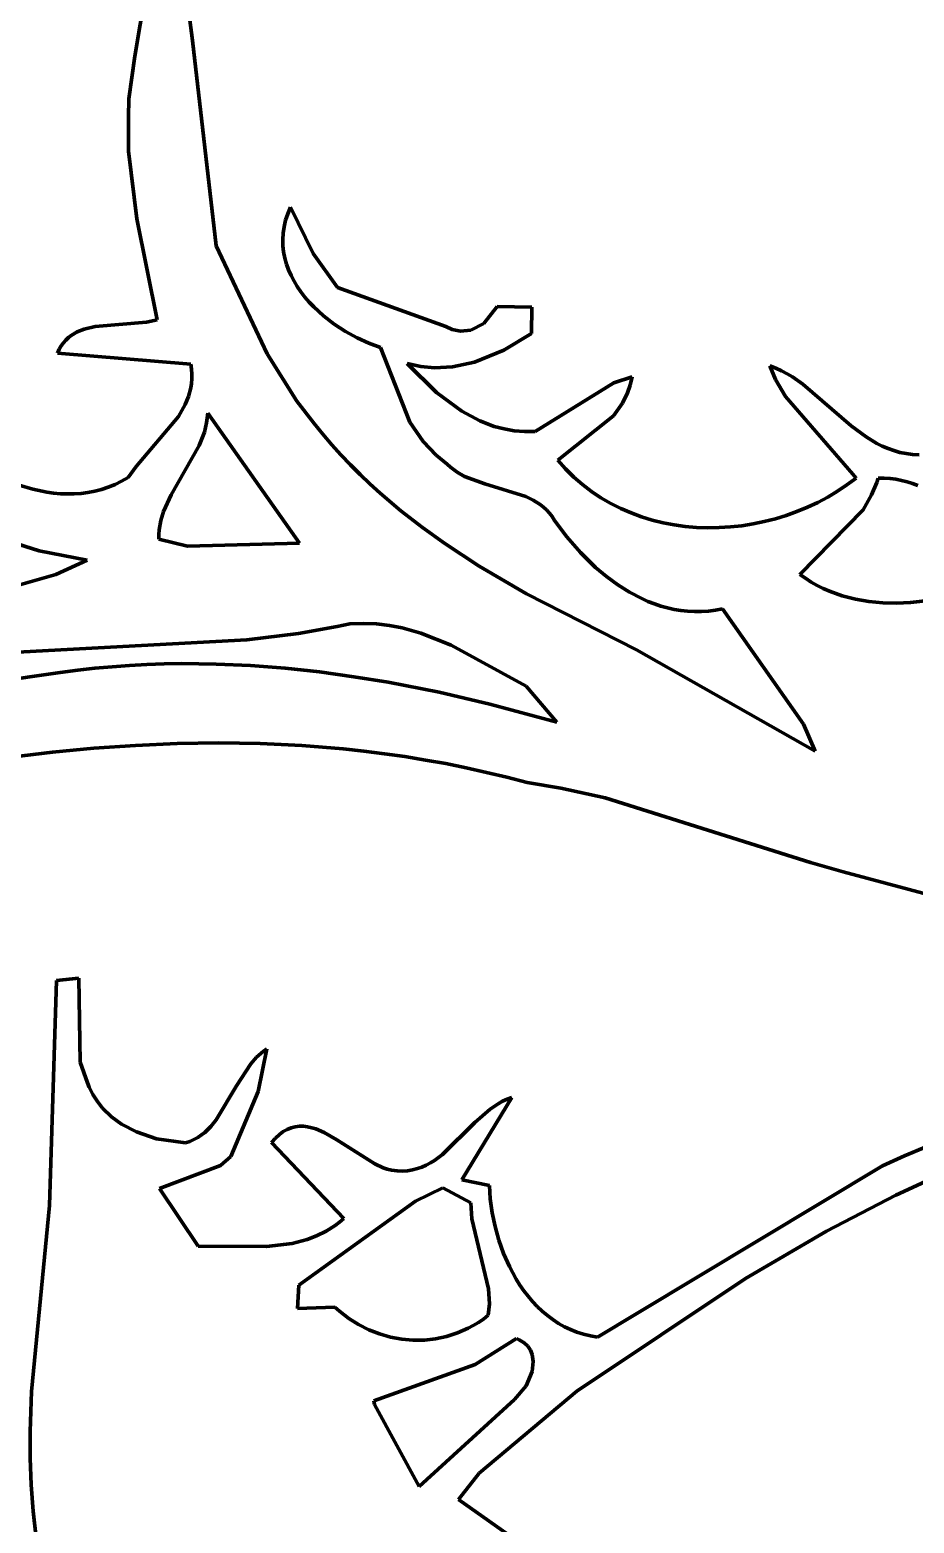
# Model space of a CAD drawing. Header units: millimetres. Extents: x 0 to 15.3, y 0 to 17.7.
# Drawn here: x 8.912 to 9.808, y 8.929 to 10.442 of the extents above; entities that cross this region are included whole.
import ezdxf

# ---------------------------------------------------------------- set-up
doc = ezdxf.new("R2010")
doc.units = ezdxf.units.MM
doc.layers.add('color#0a0a0aff', color=7, linetype='CONTINUOUS', lineweight=100)
doc.layers.add('color#ffffffff', color=7, linetype='CONTINUOUS', lineweight=100)

msp = doc.modelspace()

# ---------------------------------------------------------------- linework, layer by layer
at = {"layer": 'color#0a0a0aff'}
for p, q in [((9.0187, 10.4153), (9.0344, 10.5077)), ((9.0735, 10.4595), (9.0771, 10.431)), ((9.0771, 10.431), (9.101, 10.2231)), ((9.0127, 10.372), (9.0187, 10.4153)), ((9.0122, 10.3532), (9.0127, 10.372)), ((9.0125, 10.3469), (9.0122, 10.3532)), ((9.0123, 10.319), (9.0125, 10.3469)), ((9.0207, 10.2502), (9.0123, 10.319)), ((9.1737, 10.2555), (9.1766, 10.2622)), ((9.1766, 10.2622), (9.1995, 10.2151)), ((9.0415, 10.1481), (9.0207, 10.2502)), ((9.169, 10.2358), (9.1699, 10.2423)), ((9.1699, 10.2423), (9.1715, 10.2489)), ((9.1715, 10.2489), (9.1737, 10.2555)), ((9.1686, 10.2294), (9.169, 10.2358)), ((9.1687, 10.223), (9.1686, 10.2294)), ((9.101, 10.2231), (9.1528, 10.1137)), ((9.1694, 10.2168), (9.1687, 10.223)), ((9.1706, 10.2106), (9.1694, 10.2168)), ((9.1995, 10.2151), (9.224, 10.1807)), ((9.1723, 10.2046), (9.1706, 10.2106)), ((9.1744, 10.1986), (9.1723, 10.2046)), ((9.177, 10.1928), (9.1744, 10.1986)), ((9.18, 10.1872), (9.177, 10.1928)), ((9.1833, 10.1817), (9.18, 10.1872)), ((9.187, 10.1763), (9.1833, 10.1817)), ((9.191, 10.1711), (9.187, 10.1763)), ((9.1954, 10.1661), (9.191, 10.1711)), ((9.224, 10.1807), (9.3337, 10.1412)), ((9.2, 10.1612), (9.1954, 10.1661)), ((9.2099, 10.1521), (9.2, 10.1612)), ((9.2207, 10.1438), (9.2099, 10.1521)), ((9.3722, 10.1444), (9.3859, 10.1616)), ((9.3859, 10.1616), (9.4209, 10.161)), ((9.4209, 10.161), (9.4206, 10.1341)), ((8.9605, 10.1359), (8.9673, 10.1386)), ((8.9673, 10.1386), (8.9785, 10.1412)), ((8.9785, 10.1412), (9.0307, 10.1457)), ((9.0307, 10.1457), (9.0415, 10.1481)), ((9.232, 10.1363), (9.2207, 10.1438)), ((9.2438, 10.1299), (9.232, 10.1363)), ((9.3337, 10.1412), (9.3401, 10.1381)), ((9.3401, 10.1381), (9.3487, 10.1364)), ((9.3487, 10.1364), (9.3591, 10.1376)), ((9.3591, 10.1376), (9.3722, 10.1444)), ((8.9423, 10.1182), (8.9443, 10.1217)), ((8.9443, 10.1217), (8.9465, 10.1248)), ((8.9465, 10.1248), (8.9489, 10.1276)), ((8.9489, 10.1276), (8.9515, 10.1301)), ((8.9515, 10.1301), (8.9543, 10.1323)), ((8.9543, 10.1323), (8.9605, 10.1359)), ((9.2557, 10.1244), (9.2438, 10.1299)), ((9.2677, 10.1201), (9.2557, 10.1244)), ((9.4206, 10.1341), (9.3926, 10.1173)), ((8.9406, 10.1144), (8.9423, 10.1182)), ((9.0755, 10.1031), (8.9406, 10.1144)), ((9.1528, 10.1137), (9.1827, 10.0655)), ((9.2972, 10.0443), (9.2677, 10.1201)), ((9.3926, 10.1173), (9.3628, 10.1051)), ((9.0763, 10.098), (9.0755, 10.1031)), ((9.0766, 10.0931), (9.0763, 10.098)), ((9.0766, 10.0883), (9.0766, 10.0931)), ((9.3085, 10.1007), (9.2945, 10.1038)), ((9.2945, 10.1038), (9.3244, 10.0743)), ((9.3224, 10.0995), (9.3085, 10.1007)), ((9.3406, 10.1003), (9.3224, 10.0995)), ((9.3628, 10.1051), (9.3406, 10.1003)), ((9.6678, 10.0875), (9.662, 10.1013)), ((9.662, 10.1013), (9.6679, 10.099)), ((9.6679, 10.099), (9.6737, 10.0964)), ((9.6737, 10.0964), (9.6793, 10.0934)), ((9.6793, 10.0934), (9.6847, 10.0902)), ((9.0731, 10.0704), (9.0755, 10.0791)), ((9.0755, 10.0791), (9.0762, 10.0836)), ((9.0762, 10.0836), (9.0766, 10.0883)), ((9.4243, 10.035), (9.5038, 10.0841)), ((9.5038, 10.0841), (9.5225, 10.0902)), ((9.5206, 10.0819), (9.5179, 10.0742)), ((9.5225, 10.0902), (9.5206, 10.0819)), ((9.6777, 10.0704), (9.6678, 10.0875)), ((9.6847, 10.0902), (9.6952, 10.083)), ((9.6952, 10.083), (9.7443, 10.0408)), ((9.063, 10.0502), (9.0697, 10.0621)), ((9.0697, 10.0621), (9.0731, 10.0704)), ((9.1827, 10.0655), (9.2004, 10.0431)), ((9.3244, 10.0743), (9.3499, 10.0555)), ((9.5126, 10.0635), (9.5034, 10.0508)), ((9.5179, 10.0742), (9.5126, 10.0635)), ((9.7461, 9.9916), (9.6777, 10.0704)), ((9.0201, 9.9995), (9.063, 10.0502)), ((9.0922, 10.0484), (9.0915, 10.0436)), ((9.0927, 10.0534), (9.0922, 10.0484)), ((9.1855, 9.9218), (9.0927, 10.0534)), ((9.3499, 10.0555), (9.3682, 10.0457)), ((9.3682, 10.0457), (9.3827, 10.0401)), ((9.5034, 10.0508), (9.4473, 10.0059)), ((9.0892, 10.0342), (9.0841, 10.0208)), ((9.0915, 10.0436), (9.0892, 10.0342)), ((9.2004, 10.0431), (9.2092, 10.0322)), ((9.2092, 10.0322), (9.2182, 10.0215)), ((9.3107, 10.0248), (9.2972, 10.0443)), ((9.3827, 10.0401), (9.3927, 10.0375)), ((9.3927, 10.0375), (9.403, 10.0357)), ((9.403, 10.0357), (9.4135, 10.0348)), ((9.4135, 10.0348), (9.4243, 10.035)), ((9.7443, 10.0408), (9.7595, 10.0294)), ((9.0841, 10.0208), (9.0555, 9.9709)), ((9.2182, 10.0215), (9.2275, 10.0112)), ((9.3238, 10.0109), (9.3107, 10.0248)), ((9.7595, 10.0294), (9.7703, 10.0229)), ((9.7703, 10.0229), (9.7758, 10.0201)), ((9.7758, 10.0201), (9.7816, 10.0176)), ((9.7816, 10.0176), (9.7875, 10.0155)), ((9.7875, 10.0155), (9.7936, 10.0138)), ((9.2275, 10.0112), (9.2371, 10.0011)), ((9.2371, 10.0011), (9.2469, 9.9913)), ((9.3352, 10.0017), (9.3238, 10.0109)), ((9.3384, 9.9987), (9.3352, 10.0017)), ((9.4473, 10.0059), (9.4551, 9.997)), ((9.7936, 10.0138), (9.8, 10.0125)), ((9.8, 10.0125), (9.8065, 10.0117)), ((9.8065, 10.0117), (9.8133, 10.0114)), ((9.0053, 9.9846), (9.0119, 9.9884)), ((9.0119, 9.9884), (9.0201, 9.9995)), ((9.2469, 9.9913), (9.2569, 9.9818)), ((9.3454, 9.9936), (9.3384, 9.9987)), ((9.3528, 9.9894), (9.3454, 9.9936)), ((9.3732, 9.9818), (9.3528, 9.9894)), ((9.4551, 9.997), (9.4635, 9.9887)), ((9.4635, 9.9887), (9.4723, 9.9811)), ((9.74, 9.9808), (9.7492, 9.9877)), ((9.7492, 9.9877), (9.7461, 9.9916)), ((9.7715, 9.9876), (9.7701, 9.9832)), ((9.7776, 9.9876), (9.7715, 9.9876)), ((9.7836, 9.9873), (9.7776, 9.9876)), ((9.7895, 9.9865), (9.7836, 9.9873)), ((9.7953, 9.9854), (9.7895, 9.9865)), ((9.801, 9.984), (9.7953, 9.9854)), ((8.9017, 9.9805), (8.9155, 9.9764)), ((8.9155, 9.9764), (8.9295, 9.9735)), ((8.9295, 9.9735), (8.9364, 9.9725)), ((8.9364, 9.9725), (8.9435, 9.9719)), ((8.9435, 9.9719), (8.9504, 9.9716)), ((8.9504, 9.9716), (8.9574, 9.9717)), ((8.9574, 9.9717), (8.9644, 9.9722)), ((8.9644, 9.9722), (8.9713, 9.9731)), ((8.9713, 9.9731), (8.9782, 9.9745)), ((8.9782, 9.9745), (8.9851, 9.9763)), ((8.9851, 9.9763), (8.9919, 9.9785)), ((8.9919, 9.9785), (8.9987, 9.9813)), ((8.9987, 9.9813), (9.0053, 9.9846)), ((9.0555, 9.9709), (9.0478, 9.9537)), ((9.2569, 9.9818), (9.2671, 9.9725)), ((9.2671, 9.9725), (9.2882, 9.9546)), ((9.4148, 9.9691), (9.3732, 9.9818)), ((9.4723, 9.9811), (9.4814, 9.9741)), ((9.4814, 9.9741), (9.4909, 9.9677)), ((9.7206, 9.9685), (9.7305, 9.9744)), ((9.7305, 9.9744), (9.74, 9.9808)), ((9.765, 9.9709), (9.7564, 9.9557)), ((9.7701, 9.9832), (9.765, 9.9709)), ((9.8065, 9.9822), (9.801, 9.984)), ((9.8119, 9.9801), (9.8065, 9.9822)), ((9.2882, 9.9546), (9.3101, 9.9376)), ((9.4223, 9.9654), (9.4148, 9.9691)), ((9.4294, 9.9609), (9.4223, 9.9654)), ((9.4326, 9.9583), (9.4294, 9.9609)), ((9.4358, 9.9554), (9.4326, 9.9583)), ((9.4387, 9.9522), (9.4358, 9.9554)), ((9.4909, 9.9677), (9.5008, 9.962)), ((9.5008, 9.962), (9.5109, 9.9569)), ((9.5109, 9.9569), (9.5213, 9.9524)), ((9.6894, 9.9537), (9.7001, 9.9581)), ((9.7564, 9.9557), (9.6922, 9.8902)), ((9.7001, 9.9581), (9.7105, 9.9631)), ((9.7105, 9.9631), (9.7206, 9.9685)), ((9.0452, 9.9448), (9.0435, 9.9354)), ((9.0478, 9.9537), (9.0452, 9.9448)), ((9.4414, 9.9487), (9.4387, 9.9522)), ((9.4439, 9.9449), (9.4414, 9.9487)), ((9.4563, 9.9282), (9.4439, 9.9449)), ((9.5213, 9.9524), (9.5319, 9.9484)), ((9.5319, 9.9484), (9.5428, 9.9451)), ((9.5428, 9.9451), (9.5538, 9.9424)), ((9.5538, 9.9424), (9.565, 9.9403)), ((9.565, 9.9403), (9.5763, 9.9387)), ((9.6221, 9.9382), (9.6336, 9.9394)), ((9.6336, 9.9394), (9.645, 9.9412)), ((9.645, 9.9412), (9.6563, 9.9436)), ((9.6563, 9.9436), (9.6675, 9.9464)), ((9.6675, 9.9464), (9.6785, 9.9498)), ((9.6785, 9.9498), (9.6894, 9.9537)), ((8.9218, 9.914), (8.8683, 9.9311)), ((9.0432, 9.9306), (9.0431, 9.9257)), ((9.0431, 9.9257), (9.0722, 9.9189)), ((9.0435, 9.9354), (9.0432, 9.9306)), ((9.3101, 9.9376), (9.3326, 9.9215)), ((9.4702, 9.9122), (9.4563, 9.9282)), ((9.5763, 9.9387), (9.5877, 9.9377)), ((9.5877, 9.9377), (9.5992, 9.9373)), ((9.5992, 9.9373), (9.6106, 9.9375)), ((9.6106, 9.9375), (9.6221, 9.9382)), ((8.9705, 9.9044), (8.9218, 9.914)), ((9.0722, 9.9189), (9.1855, 9.9218)), ((9.3326, 9.9215), (9.3674, 9.8986)), ((9.4855, 9.8972), (9.4702, 9.9122)), ((8.9389, 9.8901), (8.9705, 9.9044)), ((9.3674, 9.8986), (9.4155, 9.8704)), ((9.4964, 9.888), (9.4855, 9.8972)), ((8.7782, 9.8446), (8.9389, 9.8901)), ((9.5078, 9.8796), (9.4964, 9.888)), ((9.5198, 9.8721), (9.5078, 9.8796)), ((9.6922, 9.8902), (9.6979, 9.8862)), ((9.6979, 9.8862), (9.7038, 9.8824)), ((9.7038, 9.8824), (9.7098, 9.879)), ((9.7098, 9.879), (9.716, 9.876)), ((9.4155, 9.8704), (9.5268, 9.8136)), ((9.5321, 9.8656), (9.5198, 9.8721)), ((9.5385, 9.8628), (9.5321, 9.8656)), ((9.716, 9.876), (9.7223, 9.8732)), ((9.7223, 9.8732), (9.7287, 9.8707)), ((9.7287, 9.8707), (9.7352, 9.8685)), ((9.7352, 9.8685), (9.7486, 9.8651)), ((9.7486, 9.8651), (9.7623, 9.8627)), ((9.8043, 9.8615), (9.8254, 9.864)), ((9.545, 9.8603), (9.5385, 9.8628)), ((9.5515, 9.8581), (9.545, 9.8603)), ((9.5581, 9.8562), (9.5515, 9.8581)), ((9.5649, 9.8547), (9.5581, 9.8562)), ((9.5717, 9.8536), (9.5649, 9.8547)), ((9.5786, 9.8528), (9.5717, 9.8536)), ((9.5856, 9.8524), (9.5786, 9.8528)), ((9.5926, 9.8525), (9.5856, 9.8524)), ((9.5997, 9.8529), (9.5926, 9.8525)), ((9.6069, 9.8539), (9.5997, 9.8529)), ((9.6141, 9.8552), (9.6069, 9.8539)), ((9.6961, 9.7384), (9.6141, 9.8552)), ((9.7623, 9.8627), (9.7762, 9.8613)), ((9.7762, 9.8613), (9.7902, 9.8609)), ((9.7902, 9.8609), (9.8043, 9.8615)), ((9.2236, 9.8372), (9.1846, 9.8304)), ((9.2365, 9.8399), (9.2236, 9.8372)), ((9.2501, 9.8405), (9.2365, 9.8399)), ((9.2634, 9.84), (9.2501, 9.8405)), ((9.2766, 9.8385), (9.2634, 9.84)), ((9.2895, 9.836), (9.2766, 9.8385)), ((9.3085, 9.8306), (9.2895, 9.836)), ((9.1323, 9.8237), (8.8559, 9.8089)), ((9.1846, 9.8304), (9.1323, 9.8237)), ((9.3392, 9.8183), (9.3085, 9.8306)), ((9.4152, 9.777), (9.3392, 9.8183)), ((9.5268, 9.8136), (9.7079, 9.7111)), ((8.7896, 9.7688), (8.9433, 9.7908)), ((8.9433, 9.7908), (8.9609, 9.7931)), ((8.9609, 9.7931), (8.9784, 9.795)), ((8.9784, 9.795), (8.9959, 9.7966)), ((8.9959, 9.7966), (9.0134, 9.7979)), ((9.0134, 9.7979), (9.031, 9.7988)), ((9.031, 9.7988), (9.0485, 9.7994)), ((9.0485, 9.7994), (9.066, 9.7997)), ((9.066, 9.7997), (9.101, 9.7993)), ((9.101, 9.7993), (9.136, 9.7977)), ((9.136, 9.7977), (9.171, 9.795)), ((9.171, 9.795), (9.2058, 9.7913)), ((9.2058, 9.7913), (9.2406, 9.7865)), ((9.2406, 9.7865), (9.2752, 9.7809)), ((9.2752, 9.7809), (9.3269, 9.7707)), ((9.4461, 9.7406), (9.4152, 9.777)), ((9.3269, 9.7707), (9.3783, 9.7588)), ((9.3783, 9.7588), (9.4461, 9.7406)), ((9.7079, 9.7111), (9.6961, 9.7384)), ((8.9774, 9.714), (8.9355, 9.71)), ((9.0195, 9.7169), (8.9774, 9.714)), ((9.0616, 9.7188), (9.0195, 9.7169)), ((9.1038, 9.7194), (9.0616, 9.7188)), ((9.1248, 9.7192), (9.1038, 9.7194)), ((9.1458, 9.7187), (9.1248, 9.7192)), ((9.1669, 9.7179), (9.1458, 9.7187)), ((9.1879, 9.7167), (9.1669, 9.7179)), ((9.2089, 9.7152), (9.1879, 9.7167)), ((9.2298, 9.7133), (9.2089, 9.7152)), ((9.2507, 9.7111), (9.2298, 9.7133)), ((8.9355, 9.71), (8.8936, 9.7049)), ((9.2716, 9.7085), (9.2507, 9.7111)), ((9.2924, 9.7055), (9.2716, 9.7085)), ((9.3132, 9.7021), (9.2924, 9.7055)), ((9.3339, 9.6984), (9.3132, 9.7021)), ((9.3545, 9.6942), (9.3339, 9.6984)), ((9.3751, 9.6896), (9.3545, 9.6942)), ((9.3956, 9.6847), (9.3751, 9.6896)), ((9.4161, 9.6793), (9.3956, 9.6847)), ((9.4502, 9.6737), (9.4161, 9.6793)), ((9.495, 9.6638), (9.4502, 9.6737)), ((9.7031, 9.5984), (9.495, 9.6638)), ((9.7362, 9.5888), (9.7031, 9.5984)), ((9.9314, 9.5362), (9.7362, 9.5888)), ((8.9322, 9.2509), (8.9393, 9.4787)), ((8.9393, 9.4787), (8.9622, 9.481)), ((8.9622, 9.481), (8.9634, 9.396)), ((8.9634, 9.396), (8.9709, 9.3749)), ((9.1361, 9.3944), (9.142, 9.4009)), ((9.142, 9.4009), (9.1487, 9.4068)), ((9.1523, 9.4094), (9.1438, 9.3664)), ((9.1487, 9.4068), (9.1523, 9.4094)), ((9.1216, 9.3719), (9.1361, 9.3944)), ((8.9709, 9.3749), (8.9725, 9.3708)), ((8.9725, 9.3708), (8.9763, 9.3631)), ((9.1013, 9.3374), (9.1216, 9.3719)), ((9.1438, 9.3664), (9.1161, 9.3005)), ((8.9763, 9.3631), (8.9809, 9.356)), ((8.9809, 9.356), (8.9861, 9.3494)), ((8.9861, 9.3494), (8.9952, 9.3407)), ((9.4006, 9.3603), (9.35, 9.2766)), ((9.3786, 9.3483), (9.3869, 9.3539)), ((9.3869, 9.3539), (9.3913, 9.3563)), ((9.3913, 9.3563), (9.3959, 9.3585)), ((9.3959, 9.3585), (9.4006, 9.3603)), ((8.9952, 9.3407), (9.0054, 9.3333)), ((9.0958, 9.3308), (9.1013, 9.3374)), ((9.3303, 9.3023), (9.3632, 9.3347)), ((9.3632, 9.3347), (9.3786, 9.3483)), ((9.0054, 9.3333), (9.0205, 9.3253)), ((9.0205, 9.3253), (9.0408, 9.3184)), ((9.0787, 9.3176), (9.0826, 9.3198)), ((9.0826, 9.3198), (9.0862, 9.3222)), ((9.0862, 9.3222), (9.0896, 9.3248)), ((9.0896, 9.3248), (9.0958, 9.3308)), ((9.1612, 9.319), (9.1652, 9.3227)), ((9.1652, 9.3227), (9.1691, 9.3256)), ((9.1691, 9.3256), (9.1731, 9.3279)), ((9.1731, 9.3279), (9.1772, 9.3295)), ((9.1772, 9.3295), (9.1813, 9.3305)), ((9.1813, 9.3305), (9.1854, 9.331)), ((9.1854, 9.331), (9.1895, 9.331)), ((9.1895, 9.331), (9.1937, 9.3305)), ((9.1937, 9.3305), (9.1979, 9.3296)), ((9.1979, 9.3296), (9.2021, 9.3283)), ((9.2021, 9.3283), (9.2106, 9.3247)), ((9.2106, 9.3247), (9.2235, 9.3174)), ((9.0408, 9.3184), (9.0701, 9.3141)), ((9.0701, 9.3141), (9.0745, 9.3157)), ((9.0745, 9.3157), (9.0787, 9.3176)), ((9.1573, 9.3146), (9.1612, 9.319)), ((9.2304, 9.2376), (9.1573, 9.3146)), ((9.2235, 9.3174), (9.2619, 9.2929)), ((9.7984, 9.301), (9.821, 9.3107)), ((9.1057, 9.2912), (9.0437, 9.2679)), ((9.1161, 9.3005), (9.1057, 9.2912)), ((9.2619, 9.2929), (9.2703, 9.289)), ((9.2703, 9.289), (9.2744, 9.2875)), ((9.3049, 9.2881), (9.3095, 9.2897)), ((9.3095, 9.2897), (9.3139, 9.2916)), ((9.3139, 9.2916), (9.3182, 9.2939)), ((9.3182, 9.2939), (9.3224, 9.2965)), ((9.3224, 9.2965), (9.3303, 9.3023)), ((9.5273, 9.1412), (9.7759, 9.291)), ((9.7759, 9.291), (9.7984, 9.301)), ((9.2744, 9.2875), (9.2786, 9.2864)), ((9.2786, 9.2864), (9.2843, 9.2858)), ((9.2843, 9.2858), (9.2898, 9.2857)), ((9.2898, 9.2857), (9.295, 9.286)), ((9.295, 9.286), (9.3001, 9.2868)), ((9.3001, 9.2868), (9.3049, 9.2881)), ((9.35, 9.2766), (9.378, 9.2711)), ((9.8469, 9.2877), (9.7894, 9.2612)), ((9.0437, 9.2679), (9.0828, 9.2096)), ((9.3306, 9.2685), (9.303, 9.2552)), ((9.3591, 9.2534), (9.3306, 9.2685)), ((9.378, 9.2711), (9.3788, 9.2574)), ((9.7894, 9.2612), (9.7193, 9.2248)), ((8.9141, 9.0623), (8.9322, 9.2509)), ((9.303, 9.2552), (9.185, 9.1702)), ((9.36, 9.2374), (9.3591, 9.2534)), ((9.3788, 9.2574), (9.3807, 9.2435)), ((9.3807, 9.2435), (9.3836, 9.2295)), ((9.2124, 9.2248), (9.2216, 9.2306)), ((9.2216, 9.2306), (9.226, 9.234)), ((9.226, 9.234), (9.2304, 9.2376)), ((9.3769, 9.1665), (9.36, 9.2374)), ((9.3836, 9.2295), (9.3874, 9.2156)), ((9.1781, 9.2124), (9.1932, 9.2163)), ((9.1932, 9.2163), (9.2029, 9.22)), ((9.2029, 9.22), (9.2124, 9.2248)), ((9.3874, 9.2156), (9.3923, 9.202)), ((9.7193, 9.2248), (9.6373, 9.1769)), ((9.0828, 9.2096), (9.1522, 9.2092)), ((9.1522, 9.2092), (9.1781, 9.2124)), ((9.3923, 9.202), (9.3981, 9.1888)), ((9.3981, 9.1888), (9.405, 9.1762)), ((9.185, 9.1702), (9.1835, 9.1465)), ((9.405, 9.1762), (9.4088, 9.1701)), ((9.4088, 9.1701), (9.4128, 9.1643)), ((9.6373, 9.1769), (9.4664, 9.0625)), ((9.3779, 9.151), (9.3769, 9.1665)), ((9.4128, 9.1643), (9.4171, 9.1588)), ((9.4171, 9.1588), (9.4216, 9.1534)), ((9.4216, 9.1534), (9.4264, 9.1484)), ((9.1835, 9.1465), (9.2213, 9.1478)), ((9.2213, 9.1478), (9.2259, 9.1437)), ((9.2259, 9.1437), (9.2354, 9.1364)), ((9.3718, 9.1357), (9.3767, 9.1395)), ((9.3767, 9.1395), (9.3779, 9.151)), ((9.4264, 9.1484), (9.4314, 9.1436)), ((9.4314, 9.1436), (9.4366, 9.1392)), ((9.4366, 9.1392), (9.4421, 9.1351)), ((9.4874, 9.1175), (9.5273, 9.1412)), ((9.2354, 9.1364), (9.2454, 9.1301)), ((9.2454, 9.1301), (9.2559, 9.1248)), ((9.2559, 9.1248), (9.2667, 9.1206)), ((9.3456, 9.1216), (9.3564, 9.1264)), ((9.3564, 9.1264), (9.3616, 9.1292)), ((9.3616, 9.1292), (9.3668, 9.1323)), ((9.3668, 9.1323), (9.3718, 9.1357)), ((9.4421, 9.1351), (9.4479, 9.1313)), ((9.4479, 9.1313), (9.4538, 9.128)), ((9.4538, 9.128), (9.4601, 9.125)), ((9.4601, 9.125), (9.4665, 9.1224)), ((9.2667, 9.1206), (9.2778, 9.1174)), ((9.2778, 9.1174), (9.2891, 9.1153)), ((9.2891, 9.1153), (9.3005, 9.1143)), ((9.3005, 9.1143), (9.312, 9.1144)), ((9.312, 9.1144), (9.3233, 9.1157)), ((9.3233, 9.1157), (9.3346, 9.1181)), ((9.3346, 9.1181), (9.3456, 9.1216)), ((9.4053, 9.1161), (9.3636, 9.0898)), ((9.4081, 9.1147), (9.4053, 9.1161)), ((9.413, 9.1117), (9.4081, 9.1147)), ((9.4167, 9.1081), (9.413, 9.1117)), ((9.4194, 9.1041), (9.4167, 9.1081)), ((9.4665, 9.1224), (9.4732, 9.1203)), ((9.4732, 9.1203), (9.4802, 9.1187)), ((9.4802, 9.1187), (9.4874, 9.1175)), ((9.4212, 9.0997), (9.4194, 9.1041)), ((9.4223, 9.0926), (9.4212, 9.0997)), ((9.4212, 9.0827), (9.4223, 9.0926)), ((9.3636, 9.0898), (9.2609, 9.0527)), ((9.415, 9.0682), (9.4212, 9.0827)), ((8.9127, 9.0218), (8.9141, 9.0623)), ((9.4664, 9.0625), (9.3675, 8.9795)), ((9.4033, 9.0543), (9.415, 9.0682)), ((9.2609, 9.0527), (9.2616, 9.0493)), ((9.2616, 9.0493), (9.3066, 8.9661)), ((9.3066, 8.9661), (9.4033, 9.0543)), ((8.9128, 8.9948), (8.9127, 9.0218)), ((8.9138, 8.9679), (8.9128, 8.9948)), ((9.3675, 8.9795), (9.3467, 8.9528)), ((8.9158, 8.941), (8.9138, 8.9679)), ((8.9189, 8.9142), (8.9158, 8.941)), ((9.3467, 8.9528), (9.4658, 8.8689))]:
    msp.add_line(p, q, dxfattribs=at)
at = {"layer": 'color#ffffffff'}
for p, q in [((9.0344, 10.5077), (9.0187, 10.4153)), ((9.0771, 10.431), (9.0735, 10.4595)), ((9.101, 10.2231), (9.0771, 10.431)), ((9.0187, 10.4153), (9.0127, 10.372)), ((9.0127, 10.372), (9.0122, 10.3532)), ((9.0122, 10.3532), (9.0125, 10.3469)), ((9.0125, 10.3469), (9.0123, 10.319)), ((9.0123, 10.319), (9.0207, 10.2502)), ((9.1766, 10.2622), (9.1737, 10.2555)), ((9.1995, 10.2151), (9.1766, 10.2622)), ((9.0207, 10.2502), (9.0415, 10.1481)), ((9.1699, 10.2423), (9.169, 10.2358)), ((9.1715, 10.2489), (9.1699, 10.2423)), ((9.1737, 10.2555), (9.1715, 10.2489)), ((9.169, 10.2358), (9.1686, 10.2294)), ((9.1686, 10.2294), (9.1687, 10.223)), ((9.1528, 10.1137), (9.101, 10.2231)), ((9.1687, 10.223), (9.1694, 10.2168)), ((9.1694, 10.2168), (9.1706, 10.2106)), ((9.224, 10.1807), (9.1995, 10.2151)), ((9.1706, 10.2106), (9.1723, 10.2046)), ((9.1723, 10.2046), (9.1744, 10.1986)), ((9.1744, 10.1986), (9.177, 10.1928)), ((9.177, 10.1928), (9.18, 10.1872)), ((9.18, 10.1872), (9.1833, 10.1817)), ((9.1833, 10.1817), (9.187, 10.1763)), ((9.187, 10.1763), (9.191, 10.1711)), ((9.191, 10.1711), (9.1954, 10.1661)), ((9.3337, 10.1412), (9.224, 10.1807)), ((9.1954, 10.1661), (9.2, 10.1612)), ((9.2, 10.1612), (9.2099, 10.1521)), ((9.2099, 10.1521), (9.2207, 10.1438)), ((9.3859, 10.1616), (9.3722, 10.1444)), ((9.4209, 10.161), (9.3859, 10.1616)), ((9.4206, 10.1341), (9.4209, 10.161)), ((8.9673, 10.1386), (8.9605, 10.1359)), ((8.9785, 10.1412), (8.9673, 10.1386)), ((9.0307, 10.1457), (8.9785, 10.1412)), ((9.0415, 10.1481), (9.0307, 10.1457)), ((9.2207, 10.1438), (9.232, 10.1363)), ((9.232, 10.1363), (9.2438, 10.1299)), ((9.3401, 10.1381), (9.3337, 10.1412)), ((9.3487, 10.1364), (9.3401, 10.1381)), ((9.3591, 10.1376), (9.3487, 10.1364)), ((9.3722, 10.1444), (9.3591, 10.1376)), ((8.9443, 10.1217), (8.9423, 10.1182)), ((8.9465, 10.1248), (8.9443, 10.1217)), ((8.9489, 10.1276), (8.9465, 10.1248)), ((8.9515, 10.1301), (8.9489, 10.1276)), ((8.9543, 10.1323), (8.9515, 10.1301)), ((8.9605, 10.1359), (8.9543, 10.1323)), ((9.2438, 10.1299), (9.2557, 10.1244)), ((9.2557, 10.1244), (9.2677, 10.1201)), ((9.3926, 10.1173), (9.4206, 10.1341)), ((8.9423, 10.1182), (8.9406, 10.1144)), ((8.9406, 10.1144), (9.0755, 10.1031)), ((9.1827, 10.0655), (9.1528, 10.1137)), ((9.2677, 10.1201), (9.2972, 10.0443)), ((9.3628, 10.1051), (9.3926, 10.1173)), ((9.0755, 10.1031), (9.0763, 10.098)), ((9.0763, 10.098), (9.0766, 10.0931)), ((9.0766, 10.0931), (9.0766, 10.0883)), ((9.3244, 10.0743), (9.2945, 10.1038)), ((9.2945, 10.1038), (9.3085, 10.1007)), ((9.3085, 10.1007), (9.3224, 10.0995)), ((9.3224, 10.0995), (9.3406, 10.1003)), ((9.3406, 10.1003), (9.3628, 10.1051)), ((9.6679, 10.099), (9.662, 10.1013)), ((9.662, 10.1013), (9.6678, 10.0875)), ((9.6737, 10.0964), (9.6679, 10.099)), ((9.6793, 10.0934), (9.6737, 10.0964)), ((9.6847, 10.0902), (9.6793, 10.0934)), ((9.0755, 10.0791), (9.0731, 10.0704)), ((9.0762, 10.0836), (9.0755, 10.0791)), ((9.0766, 10.0883), (9.0762, 10.0836)), ((9.5038, 10.0841), (9.4243, 10.035)), ((9.5225, 10.0902), (9.5038, 10.0841)), ((9.5179, 10.0742), (9.5206, 10.0819)), ((9.5206, 10.0819), (9.5225, 10.0902)), ((9.6678, 10.0875), (9.6777, 10.0704)), ((9.6952, 10.083), (9.6847, 10.0902)), ((9.7443, 10.0408), (9.6952, 10.083)), ((9.0697, 10.0621), (9.063, 10.0502)), ((9.0731, 10.0704), (9.0697, 10.0621)), ((9.2004, 10.0431), (9.1827, 10.0655)), ((9.3499, 10.0555), (9.3244, 10.0743)), ((9.5034, 10.0508), (9.5126, 10.0635)), ((9.5126, 10.0635), (9.5179, 10.0742)), ((9.6777, 10.0704), (9.7461, 9.9916)), ((9.063, 10.0502), (9.0201, 9.9995)), ((9.0915, 10.0436), (9.0922, 10.0484)), ((9.0922, 10.0484), (9.0927, 10.0534)), ((9.0927, 10.0534), (9.1855, 9.9218)), ((9.3682, 10.0457), (9.3499, 10.0555)), ((9.3827, 10.0401), (9.3682, 10.0457)), ((9.4473, 10.0059), (9.5034, 10.0508)), ((9.0841, 10.0208), (9.0892, 10.0342)), ((9.0892, 10.0342), (9.0915, 10.0436)), ((9.2092, 10.0322), (9.2004, 10.0431)), ((9.2182, 10.0215), (9.2092, 10.0322)), ((9.2972, 10.0443), (9.3107, 10.0248)), ((9.3927, 10.0375), (9.3827, 10.0401)), ((9.403, 10.0357), (9.3927, 10.0375)), ((9.4135, 10.0348), (9.403, 10.0357)), ((9.4243, 10.035), (9.4135, 10.0348)), ((9.7595, 10.0294), (9.7443, 10.0408)), ((9.0555, 9.9709), (9.0841, 10.0208)), ((9.2275, 10.0112), (9.2182, 10.0215)), ((9.3107, 10.0248), (9.3238, 10.0109)), ((9.7703, 10.0229), (9.7595, 10.0294)), ((9.7758, 10.0201), (9.7703, 10.0229)), ((9.7816, 10.0176), (9.7758, 10.0201)), ((9.7875, 10.0155), (9.7816, 10.0176)), ((9.7936, 10.0138), (9.7875, 10.0155)), ((9.2371, 10.0011), (9.2275, 10.0112)), ((9.2469, 9.9913), (9.2371, 10.0011)), ((9.3238, 10.0109), (9.3352, 10.0017)), ((9.3352, 10.0017), (9.3384, 9.9987)), ((9.4551, 9.997), (9.4473, 10.0059)), ((9.8, 10.0125), (9.7936, 10.0138)), ((9.8065, 10.0117), (9.8, 10.0125)), ((9.8133, 10.0114), (9.8065, 10.0117)), ((9.0119, 9.9884), (9.0053, 9.9846)), ((9.0201, 9.9995), (9.0119, 9.9884)), ((9.2569, 9.9818), (9.2469, 9.9913)), ((9.3384, 9.9987), (9.3454, 9.9936)), ((9.3454, 9.9936), (9.3528, 9.9894)), ((9.3528, 9.9894), (9.3732, 9.9818)), ((9.4635, 9.9887), (9.4551, 9.997)), ((9.4723, 9.9811), (9.4635, 9.9887)), ((9.7492, 9.9877), (9.74, 9.9808)), ((9.7461, 9.9916), (9.7492, 9.9877)), ((9.7701, 9.9832), (9.7715, 9.9876)), ((9.7715, 9.9876), (9.7776, 9.9876)), ((9.7776, 9.9876), (9.7836, 9.9873)), ((9.7836, 9.9873), (9.7895, 9.9865)), ((9.7895, 9.9865), (9.7953, 9.9854)), ((9.7953, 9.9854), (9.801, 9.984)), ((8.9155, 9.9764), (8.9017, 9.9805)), ((8.9295, 9.9735), (8.9155, 9.9764)), ((8.9364, 9.9725), (8.9295, 9.9735)), ((8.9435, 9.9719), (8.9364, 9.9725)), ((8.9504, 9.9716), (8.9435, 9.9719)), ((8.9574, 9.9717), (8.9504, 9.9716)), ((8.9644, 9.9722), (8.9574, 9.9717)), ((8.9713, 9.9731), (8.9644, 9.9722)), ((8.9782, 9.9745), (8.9713, 9.9731)), ((8.9851, 9.9763), (8.9782, 9.9745)), ((8.9919, 9.9785), (8.9851, 9.9763)), ((8.9987, 9.9813), (8.9919, 9.9785)), ((9.0053, 9.9846), (8.9987, 9.9813)), ((9.0478, 9.9537), (9.0555, 9.9709)), ((9.2671, 9.9725), (9.2569, 9.9818)), ((9.2882, 9.9546), (9.2671, 9.9725)), ((9.3732, 9.9818), (9.4148, 9.9691)), ((9.4814, 9.9741), (9.4723, 9.9811)), ((9.4909, 9.9677), (9.4814, 9.9741)), ((9.7305, 9.9744), (9.7206, 9.9685)), ((9.74, 9.9808), (9.7305, 9.9744)), ((9.7564, 9.9557), (9.765, 9.9709)), ((9.765, 9.9709), (9.7701, 9.9832)), ((9.801, 9.984), (9.8065, 9.9822)), ((9.8065, 9.9822), (9.8119, 9.9801)), ((9.3101, 9.9376), (9.2882, 9.9546)), ((9.4148, 9.9691), (9.4223, 9.9654)), ((9.4223, 9.9654), (9.4294, 9.9609)), ((9.4294, 9.9609), (9.4326, 9.9583)), ((9.4326, 9.9583), (9.4358, 9.9554)), ((9.4358, 9.9554), (9.4387, 9.9522)), ((9.5008, 9.962), (9.4909, 9.9677)), ((9.5109, 9.9569), (9.5008, 9.962)), ((9.5213, 9.9524), (9.5109, 9.9569)), ((9.7001, 9.9581), (9.6894, 9.9537)), ((9.6922, 9.8902), (9.7564, 9.9557)), ((9.7105, 9.9631), (9.7001, 9.9581)), ((9.7206, 9.9685), (9.7105, 9.9631)), ((9.0435, 9.9354), (9.0452, 9.9448)), ((9.0452, 9.9448), (9.0478, 9.9537)), ((9.4387, 9.9522), (9.4414, 9.9487)), ((9.4414, 9.9487), (9.4439, 9.9449)), ((9.4439, 9.9449), (9.4563, 9.9282)), ((9.5319, 9.9484), (9.5213, 9.9524)), ((9.5428, 9.9451), (9.5319, 9.9484)), ((9.5538, 9.9424), (9.5428, 9.9451)), ((9.565, 9.9403), (9.5538, 9.9424)), ((9.5763, 9.9387), (9.565, 9.9403)), ((9.6336, 9.9394), (9.6221, 9.9382)), ((9.645, 9.9412), (9.6336, 9.9394)), ((9.6563, 9.9436), (9.645, 9.9412)), ((9.6675, 9.9464), (9.6563, 9.9436)), ((9.6785, 9.9498), (9.6675, 9.9464)), ((9.6894, 9.9537), (9.6785, 9.9498)), ((8.8683, 9.9311), (8.9218, 9.914)), ((9.0431, 9.9257), (9.0432, 9.9306)), ((9.0722, 9.9189), (9.0431, 9.9257)), ((9.0432, 9.9306), (9.0435, 9.9354)), ((9.3326, 9.9215), (9.3101, 9.9376)), ((9.4563, 9.9282), (9.4702, 9.9122)), ((9.5877, 9.9377), (9.5763, 9.9387)), ((9.5992, 9.9373), (9.5877, 9.9377)), ((9.6106, 9.9375), (9.5992, 9.9373)), ((9.6221, 9.9382), (9.6106, 9.9375)), ((8.9218, 9.914), (8.9705, 9.9044)), ((9.1855, 9.9218), (9.0722, 9.9189)), ((9.3674, 9.8986), (9.3326, 9.9215)), ((9.4702, 9.9122), (9.4855, 9.8972)), ((8.9705, 9.9044), (8.9389, 9.8901)), ((9.4155, 9.8704), (9.3674, 9.8986)), ((9.4855, 9.8972), (9.4964, 9.888)), ((8.9389, 9.8901), (8.7782, 9.8446)), ((9.4964, 9.888), (9.5078, 9.8796)), ((9.5078, 9.8796), (9.5198, 9.8721)), ((9.6979, 9.8862), (9.6922, 9.8902)), ((9.7038, 9.8824), (9.6979, 9.8862)), ((9.7098, 9.879), (9.7038, 9.8824)), ((9.716, 9.876), (9.7098, 9.879)), ((9.5268, 9.8136), (9.4155, 9.8704)), ((9.5198, 9.8721), (9.5321, 9.8656)), ((9.5321, 9.8656), (9.5385, 9.8628)), ((9.7223, 9.8732), (9.716, 9.876)), ((9.7287, 9.8707), (9.7223, 9.8732)), ((9.7352, 9.8685), (9.7287, 9.8707)), ((9.7486, 9.8651), (9.7352, 9.8685)), ((9.7623, 9.8627), (9.7486, 9.8651)), ((9.8254, 9.864), (9.8043, 9.8615)), ((9.5385, 9.8628), (9.545, 9.8603)), ((9.545, 9.8603), (9.5515, 9.8581)), ((9.5515, 9.8581), (9.5581, 9.8562)), ((9.5581, 9.8562), (9.5649, 9.8547)), ((9.5649, 9.8547), (9.5717, 9.8536)), ((9.5717, 9.8536), (9.5786, 9.8528)), ((9.5786, 9.8528), (9.5856, 9.8524)), ((9.5856, 9.8524), (9.5926, 9.8525)), ((9.5926, 9.8525), (9.5997, 9.8529)), ((9.5997, 9.8529), (9.6069, 9.8539)), ((9.6069, 9.8539), (9.6141, 9.8552)), ((9.6141, 9.8552), (9.6961, 9.7384)), ((9.7762, 9.8613), (9.7623, 9.8627)), ((9.7902, 9.8609), (9.7762, 9.8613)), ((9.8043, 9.8615), (9.7902, 9.8609)), ((9.1846, 9.8304), (9.2236, 9.8372)), ((9.2236, 9.8372), (9.2365, 9.8399)), ((9.2365, 9.8399), (9.2501, 9.8405)), ((9.2501, 9.8405), (9.2634, 9.84)), ((9.2634, 9.84), (9.2766, 9.8385)), ((9.2766, 9.8385), (9.2895, 9.836)), ((9.2895, 9.836), (9.3085, 9.8306)), ((8.8559, 9.8089), (9.1323, 9.8237)), ((9.1323, 9.8237), (9.1846, 9.8304)), ((9.3085, 9.8306), (9.3392, 9.8183)), ((9.3392, 9.8183), (9.4152, 9.777)), ((9.7079, 9.7111), (9.5268, 9.8136)), ((8.9433, 9.7908), (8.7896, 9.7688)), ((8.9609, 9.7931), (8.9433, 9.7908)), ((8.9784, 9.795), (8.9609, 9.7931)), ((8.9959, 9.7966), (8.9784, 9.795)), ((9.0134, 9.7979), (8.9959, 9.7966)), ((9.031, 9.7988), (9.0134, 9.7979)), ((9.0485, 9.7994), (9.031, 9.7988)), ((9.066, 9.7997), (9.0485, 9.7994)), ((9.101, 9.7993), (9.066, 9.7997)), ((9.136, 9.7977), (9.101, 9.7993)), ((9.171, 9.795), (9.136, 9.7977)), ((9.2058, 9.7913), (9.171, 9.795)), ((9.2406, 9.7865), (9.2058, 9.7913)), ((9.2752, 9.7809), (9.2406, 9.7865)), ((9.3269, 9.7707), (9.2752, 9.7809)), ((9.4152, 9.777), (9.4461, 9.7406)), ((9.3783, 9.7588), (9.3269, 9.7707)), ((9.4461, 9.7406), (9.3783, 9.7588)), ((9.6961, 9.7384), (9.7079, 9.7111)), ((8.9355, 9.71), (8.9774, 9.714)), ((8.9774, 9.714), (9.0195, 9.7169)), ((9.0195, 9.7169), (9.0616, 9.7188)), ((9.0616, 9.7188), (9.1038, 9.7194)), ((9.1038, 9.7194), (9.1248, 9.7192)), ((9.1248, 9.7192), (9.1458, 9.7187)), ((9.1458, 9.7187), (9.1669, 9.7179)), ((9.1669, 9.7179), (9.1879, 9.7167)), ((9.1879, 9.7167), (9.2089, 9.7152)), ((9.2089, 9.7152), (9.2298, 9.7133)), ((9.2298, 9.7133), (9.2507, 9.7111)), ((8.8936, 9.7049), (8.9355, 9.71)), ((9.2507, 9.7111), (9.2716, 9.7085)), ((9.2716, 9.7085), (9.2924, 9.7055)), ((9.2924, 9.7055), (9.3132, 9.7021)), ((9.3132, 9.7021), (9.3339, 9.6984)), ((9.3339, 9.6984), (9.3545, 9.6942)), ((9.3545, 9.6942), (9.3751, 9.6896)), ((9.3751, 9.6896), (9.3956, 9.6847)), ((9.3956, 9.6847), (9.4161, 9.6793)), ((9.4161, 9.6793), (9.4502, 9.6737)), ((9.4502, 9.6737), (9.495, 9.6638)), ((9.495, 9.6638), (9.7031, 9.5984)), ((9.7031, 9.5984), (9.7362, 9.5888)), ((9.7362, 9.5888), (9.9314, 9.5362)), ((8.9393, 9.4787), (8.9322, 9.2509)), ((8.9622, 9.481), (8.9393, 9.4787)), ((8.9634, 9.396), (8.9622, 9.481)), ((8.9709, 9.3749), (8.9634, 9.396)), ((9.142, 9.4009), (9.1361, 9.3944)), ((9.1487, 9.4068), (9.142, 9.4009)), ((9.1438, 9.3664), (9.1523, 9.4094)), ((9.1523, 9.4094), (9.1487, 9.4068)), ((9.1361, 9.3944), (9.1216, 9.3719)), ((8.9725, 9.3708), (8.9709, 9.3749)), ((8.9763, 9.3631), (8.9725, 9.3708)), ((9.1216, 9.3719), (9.1013, 9.3374)), ((9.1161, 9.3005), (9.1438, 9.3664)), ((8.9809, 9.356), (8.9763, 9.3631)), ((8.9861, 9.3494), (8.9809, 9.356)), ((8.9952, 9.3407), (8.9861, 9.3494)), ((9.35, 9.2766), (9.4006, 9.3603)), ((9.3869, 9.3539), (9.3786, 9.3483)), ((9.3913, 9.3563), (9.3869, 9.3539)), ((9.3959, 9.3585), (9.3913, 9.3563)), ((9.4006, 9.3603), (9.3959, 9.3585)), ((9.0054, 9.3333), (8.9952, 9.3407)), ((9.1013, 9.3374), (9.0958, 9.3308)), ((9.3632, 9.3347), (9.3303, 9.3023)), ((9.3786, 9.3483), (9.3632, 9.3347)), ((9.0205, 9.3253), (9.0054, 9.3333)), ((9.0408, 9.3184), (9.0205, 9.3253)), ((9.0826, 9.3198), (9.0787, 9.3176)), ((9.0862, 9.3222), (9.0826, 9.3198)), ((9.0896, 9.3248), (9.0862, 9.3222)), ((9.0958, 9.3308), (9.0896, 9.3248)), ((9.1652, 9.3227), (9.1612, 9.319)), ((9.1691, 9.3256), (9.1652, 9.3227)), ((9.1731, 9.3279), (9.1691, 9.3256)), ((9.1772, 9.3295), (9.1731, 9.3279)), ((9.1813, 9.3305), (9.1772, 9.3295)), ((9.1854, 9.331), (9.1813, 9.3305)), ((9.1895, 9.331), (9.1854, 9.331)), ((9.1937, 9.3305), (9.1895, 9.331)), ((9.1979, 9.3296), (9.1937, 9.3305)), ((9.2021, 9.3283), (9.1979, 9.3296)), ((9.2106, 9.3247), (9.2021, 9.3283)), ((9.2235, 9.3174), (9.2106, 9.3247)), ((9.0701, 9.3141), (9.0408, 9.3184)), ((9.0745, 9.3157), (9.0701, 9.3141)), ((9.0787, 9.3176), (9.0745, 9.3157)), ((9.1612, 9.319), (9.1573, 9.3146)), ((9.1573, 9.3146), (9.2304, 9.2376)), ((9.2619, 9.2929), (9.2235, 9.3174)), ((9.821, 9.3107), (9.7984, 9.301)), ((9.0437, 9.2679), (9.1057, 9.2912)), ((9.1057, 9.2912), (9.1161, 9.3005)), ((9.2703, 9.289), (9.2619, 9.2929)), ((9.2744, 9.2875), (9.2703, 9.289)), ((9.3095, 9.2897), (9.3049, 9.2881)), ((9.3139, 9.2916), (9.3095, 9.2897)), ((9.3182, 9.2939), (9.3139, 9.2916)), ((9.3224, 9.2965), (9.3182, 9.2939)), ((9.3303, 9.3023), (9.3224, 9.2965)), ((9.7759, 9.291), (9.5273, 9.1412)), ((9.7984, 9.301), (9.7759, 9.291)), ((9.2786, 9.2864), (9.2744, 9.2875)), ((9.2843, 9.2858), (9.2786, 9.2864)), ((9.2898, 9.2857), (9.2843, 9.2858)), ((9.295, 9.286), (9.2898, 9.2857)), ((9.3001, 9.2868), (9.295, 9.286)), ((9.3049, 9.2881), (9.3001, 9.2868)), ((9.378, 9.2711), (9.35, 9.2766)), ((9.7894, 9.2612), (9.8469, 9.2877)), ((9.0828, 9.2096), (9.0437, 9.2679)), ((9.303, 9.2552), (9.3306, 9.2685)), ((9.3306, 9.2685), (9.3591, 9.2534)), ((9.3788, 9.2574), (9.378, 9.2711)), ((9.7193, 9.2248), (9.7894, 9.2612)), ((8.9322, 9.2509), (8.9141, 9.0623)), ((9.185, 9.1702), (9.303, 9.2552)), ((9.3591, 9.2534), (9.36, 9.2374)), ((9.3807, 9.2435), (9.3788, 9.2574)), ((9.3836, 9.2295), (9.3807, 9.2435)), ((9.2216, 9.2306), (9.2124, 9.2248)), ((9.226, 9.234), (9.2216, 9.2306)), ((9.2304, 9.2376), (9.226, 9.234)), ((9.36, 9.2374), (9.3769, 9.1665)), ((9.3874, 9.2156), (9.3836, 9.2295)), ((9.1932, 9.2163), (9.1781, 9.2124)), ((9.2029, 9.22), (9.1932, 9.2163)), ((9.2124, 9.2248), (9.2029, 9.22)), ((9.3923, 9.202), (9.3874, 9.2156)), ((9.6373, 9.1769), (9.7193, 9.2248)), ((9.1522, 9.2092), (9.0828, 9.2096)), ((9.1781, 9.2124), (9.1522, 9.2092)), ((9.3981, 9.1888), (9.3923, 9.202)), ((9.405, 9.1762), (9.3981, 9.1888)), ((9.1835, 9.1465), (9.185, 9.1702)), ((9.4088, 9.1701), (9.405, 9.1762)), ((9.4128, 9.1643), (9.4088, 9.1701)), ((9.4664, 9.0625), (9.6373, 9.1769)), ((9.3769, 9.1665), (9.3779, 9.151)), ((9.4171, 9.1588), (9.4128, 9.1643)), ((9.4216, 9.1534), (9.4171, 9.1588)), ((9.4264, 9.1484), (9.4216, 9.1534)), ((9.2213, 9.1478), (9.1835, 9.1465)), ((9.2259, 9.1437), (9.2213, 9.1478)), ((9.2354, 9.1364), (9.2259, 9.1437)), ((9.3767, 9.1395), (9.3718, 9.1357)), ((9.3779, 9.151), (9.3767, 9.1395)), ((9.4314, 9.1436), (9.4264, 9.1484)), ((9.4366, 9.1392), (9.4314, 9.1436)), ((9.4421, 9.1351), (9.4366, 9.1392)), ((9.5273, 9.1412), (9.4874, 9.1175)), ((9.2454, 9.1301), (9.2354, 9.1364)), ((9.2559, 9.1248), (9.2454, 9.1301)), ((9.2667, 9.1206), (9.2559, 9.1248)), ((9.3564, 9.1264), (9.3456, 9.1216)), ((9.3616, 9.1292), (9.3564, 9.1264)), ((9.3668, 9.1323), (9.3616, 9.1292)), ((9.3718, 9.1357), (9.3668, 9.1323)), ((9.4479, 9.1313), (9.4421, 9.1351)), ((9.4538, 9.128), (9.4479, 9.1313)), ((9.4601, 9.125), (9.4538, 9.128)), ((9.4665, 9.1224), (9.4601, 9.125)), ((9.2778, 9.1174), (9.2667, 9.1206)), ((9.2891, 9.1153), (9.2778, 9.1174)), ((9.3005, 9.1143), (9.2891, 9.1153)), ((9.312, 9.1144), (9.3005, 9.1143)), ((9.3233, 9.1157), (9.312, 9.1144)), ((9.3346, 9.1181), (9.3233, 9.1157)), ((9.3456, 9.1216), (9.3346, 9.1181)), ((9.3636, 9.0898), (9.4053, 9.1161)), ((9.4053, 9.1161), (9.4081, 9.1147)), ((9.4081, 9.1147), (9.413, 9.1117)), ((9.413, 9.1117), (9.4167, 9.1081)), ((9.4167, 9.1081), (9.4194, 9.1041)), ((9.4732, 9.1203), (9.4665, 9.1224)), ((9.4802, 9.1187), (9.4732, 9.1203)), ((9.4874, 9.1175), (9.4802, 9.1187)), ((9.4194, 9.1041), (9.4212, 9.0997)), ((9.4212, 9.0997), (9.4223, 9.0926)), ((9.4223, 9.0926), (9.4212, 9.0827)), ((9.2609, 9.0527), (9.3636, 9.0898)), ((9.4212, 9.0827), (9.415, 9.0682)), ((8.9141, 9.0623), (8.9127, 9.0218)), ((9.3675, 8.9795), (9.4664, 9.0625)), ((9.415, 9.0682), (9.4033, 9.0543)), ((9.2616, 9.0493), (9.2609, 9.0527)), ((9.3066, 8.9661), (9.2616, 9.0493)), ((9.4033, 9.0543), (9.3066, 8.9661)), ((8.9127, 9.0218), (8.9128, 8.9948)), ((8.9128, 8.9948), (8.9138, 8.9679)), ((9.3467, 8.9528), (9.3675, 8.9795)), ((8.9138, 8.9679), (8.9158, 8.941)), ((8.9158, 8.941), (8.9189, 8.9142)), ((9.4658, 8.8689), (9.3467, 8.9528))]:
    msp.add_line(p, q, dxfattribs=at)

doc.saveas('drawing.dxf')
